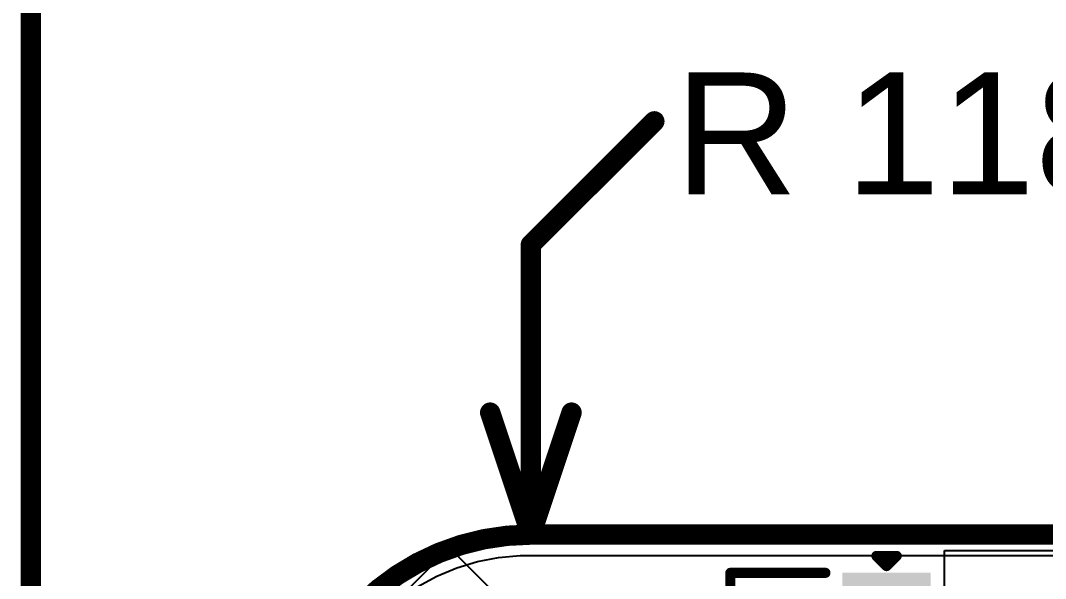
# Model space of a CAD drawing. Header units: inches. Extents: x 92 to 372, y 57 to 122.
# Drawn here: x 106.35 to 119.15, y 90.48 to 97.45 of the extents above; entities that cross this region are included whole.
import ezdxf

# ---------------------------------------------------------------- set-up
doc = ezdxf.new("R2010")
doc.units = ezdxf.units.IN
for name, color, linetype in [('Board Outline', 216, 'Continuous'), ('Bottom Layer', 5, 'Continuous'), ('Bottom Overlay', 54, 'Continuous'), ('Bottom Paste', 16, 'Continuous'), ('Bottom Solder', 6, 'Continuous'), ('Dimension', 6, 'Continuous'), ('Top Layer', 1, 'Continuous')]:
    doc.layers.add(name, color=color, linetype=linetype)
doc.styles.add('Arial', font='', dxfattribs={"height": 0.2})
doc.styles.get('Arial').set_extended_font_data('Arial')

# ---------------------------------------------------------------- blocks, each defined once
blk = doc.blocks.new('SOT_23_B_22')
at = {"layer": 'Bottom Layer'}
for points in [[(-1.36000109, 1.46000089), (-0.54000019, 1.46000089), (-0.54000019, 0.54000019), (-1.36000109, 0.54000019)], [(0.54000019, 1.46000089), (1.36000109, 1.46000089), (1.36000109, 0.54000019), (0.54000019, 0.54000019)], [(-0.41000045, -0.54000019), (0.41000045, -0.54000019), (0.41000045, -1.46000089), (-0.41000045, -1.46000089)]]:
    blk.add_hatch(color=5, dxfattribs=at).paths.add_polyline_path(points)
at = {"layer": 'Bottom Paste'}
for points in [[(-1.36000109, 1.46000089), (-0.54000019, 1.46000089), (-0.54000019, 0.54000019), (-1.36000109, 0.54000019)], [(0.54000019, 1.46000089), (1.36000109, 1.46000089), (1.36000109, 0.54000019), (0.54000019, 0.54000019)], [(-0.41000045, -0.54000019), (0.41000045, -0.54000019), (0.41000045, -1.46000089), (-0.41000045, -1.46000089)]]:
    blk.add_hatch(color=16, dxfattribs=at).paths.add_polyline_path(points)
at = {"layer": 'Bottom Solder'}
for points in [[(-1.46160109, 1.56160089), (-0.43840019, 1.56160089), (-0.43840019, 0.43840019), (-1.46160109, 0.43840019)], [(0.43840019, 1.56160089), (1.46160109, 1.56160089), (1.46160109, 0.43840019), (0.43840019, 0.43840019)], [(-0.51160045, -0.43840019), (0.51160045, -0.43840019), (0.51160045, -1.56160089), (-0.51160045, -1.56160089)]]:
    blk.add_hatch(color=6, dxfattribs=at).paths.add_polyline_path(points)
at = {"layer": 'Bottom Overlay', "const_width": 0.127}
for points in [[(-1.6764, 1.2954), (-1.6764, 1.0414)], [(-1.6764, 1.2954), (-1.5494, 1.1684)], [(-1.5494, 1.1684), (-1.6764, 1.0414)], [(0.3302, 0.7874), (-0.3302, 0.7874)], [(-1.54940254, 0.5841999999999999), (-1.5494, -0.8128)], [(1.54940254, 0.5841999999999999), (1.5494, -0.8128)], [(-0.5588, -0.8127974599999999), (-1.5494, -0.8128)], [(1.5494, -0.8128), (0.5588, -0.8128)]]:
    blk.add_lwpolyline(points, dxfattribs=at)
at = {"layer": 'Bottom Overlay', "const_width": 0.0635}
for points in [[(-1.70815, 1.2954, 1), (-1.64465, 1.2954, 1)], [(-1.70815, 1.2954, 1), (-1.64465, 1.2954, 1)], [(-1.58115, 1.1684, 1), (-1.51765, 1.1684, 1)], [(-1.58115, 1.1684, 1), (-1.51765, 1.1684, 1)], [(-1.70815, 1.0414, 1), (-1.64465, 1.0414, 1)], [(-1.70815, 1.0414, 1), (-1.64465, 1.0414, 1)], [(-0.36195, 0.7874, 1), (-0.29845, 0.7874, 1)], [(0.29845, 0.7874, 1), (0.36195, 0.7874, 1)], [(-1.58115254, 0.5841999999999999, 1), (-1.51765254, 0.5841999999999999, 1)], [(1.51765254, 0.5841999999999999, 1), (1.58115254, 0.5841999999999999, 1)], [(-1.58115, -0.8128, 1), (-1.51765, -0.8128, 1)], [(-1.58115, -0.8128, 1), (-1.51765, -0.8128, 1)], [(-0.5905499999999999, -0.8127974599999999, 1), (-0.52705, -0.8127974599999999, 1)], [(0.52705, -0.8128, 1), (0.5905499999999999, -0.8128, 1)], [(1.51765, -0.8128, 1), (1.58115, -0.8128, 1)], [(1.51765, -0.8128, 1), (1.58115, -0.8128, 1)]]:
    blk.add_lwpolyline(points, format="xyb", close=True, dxfattribs=at)
blk = doc.blocks.new('SOT_23F_B_26')
at = {"layer": 'Bottom Layer'}
for points in [[(-0.55000017, 1.50000081), (-0.55000017, 0.6000000699999999), (-1.35000111, 0.6000000699999999), (-1.35000111, 1.50000081)], [(1.35000111, 1.50000081), (1.35000111, 0.6000000699999999), (0.55000017, 0.6000000699999999), (0.55000017, 1.50000081)], [(0.4000004699999999, -0.6000000699999999), (0.4000004699999999, -1.50000081), (-0.4000004699999999, -1.50000081), (-0.4000004699999999, -0.6000000699999999)]]:
    blk.add_hatch(color=5, dxfattribs=at).paths.add_polyline_path(points)
at = {"layer": 'Bottom Paste'}
for points in [[(-0.55000017, 1.50000081), (-0.55000017, 0.6000000699999999), (-1.35000111, 0.6000000699999999), (-1.35000111, 1.50000081)], [(1.35000111, 1.50000081), (1.35000111, 0.6000000699999999), (0.55000017, 0.6000000699999999), (0.55000017, 1.50000081)], [(0.4000004699999999, -0.6000000699999999), (0.4000004699999999, -1.50000081), (-0.4000004699999999, -1.50000081), (-0.4000004699999999, -0.6000000699999999)]]:
    blk.add_hatch(color=16, dxfattribs=at).paths.add_polyline_path(points)
at = {"layer": 'Bottom Solder'}
for points in [[(-0.44840017, 1.60160081), (-0.44840017, 0.4984000699999999), (-1.45160111, 0.4984000699999999), (-1.45160111, 1.60160081)], [(1.45160111, 1.60160081), (1.45160111, 0.4984000699999999), (0.44840017, 0.4984000699999999), (0.44840017, 1.60160081)], [(0.50160047, -0.4984000699999999), (0.50160047, -1.60160081), (-0.50160047, -1.60160081), (-0.50160047, -0.4984000699999999)]]:
    blk.add_hatch(color=6, dxfattribs=at).paths.add_polyline_path(points)
at = {"layer": 'Bottom Overlay', "const_width": 0.127}
for points in [[(0.3556, 1.2192), (-0.3556, 1.2192)], [(-1.66120064, 0.9230004399999999), (-1.66120064, 1.17700044)], [(-1.53420064, 1.05000044), (-1.66120064, 1.17700044)], [(-1.66120064, 0.9230004399999999), (-1.53420064, 1.05000044)], [(-1.44999964, -0.90000074), (-1.44999964, 0.2864993)], [(1.44999964, -0.90000074), (1.44999964, 0.2864993)], [(-0.7135012399999999, -0.90000074), (-1.44999964, -0.90000074)], [(1.44999964, -0.90000074), (0.7135012399999999, -0.90000074)]]:
    blk.add_lwpolyline(points, dxfattribs=at)
at = {"layer": 'Bottom Overlay', "const_width": 0.0635}
for points in [[(-0.38735, 1.2192, 1), (-0.32385, 1.2192, 1)], [(0.32385, 1.2192, 1), (0.38735, 1.2192, 1)], [(-1.69295064, 1.17700044, 1), (-1.62945064, 1.17700044, 1)], [(-1.69295064, 1.17700044, 1), (-1.62945064, 1.17700044, 1)], [(-1.56595064, 1.05000044, 1), (-1.50245064, 1.05000044, 1)], [(-1.56595064, 1.05000044, 1), (-1.50245064, 1.05000044, 1)], [(-1.69295064, 0.9230004399999999, 1), (-1.62945064, 0.9230004399999999, 1)], [(-1.69295064, 0.9230004399999999, 1), (-1.62945064, 0.9230004399999999, 1)], [(-1.48174964, 0.2864993, 1), (-1.41824964, 0.2864993, 1)], [(1.41824964, 0.2864993, 1), (1.48174964, 0.2864993, 1)], [(-1.48174964, -0.90000074, 1), (-1.41824964, -0.90000074, 1)], [(-1.48174964, -0.90000074, 1), (-1.41824964, -0.90000074, 1)], [(-0.74525124, -0.90000074, 1), (-0.68175124, -0.90000074, 1)], [(0.68175124, -0.90000074, 1), (0.74525124, -0.90000074, 1)], [(1.41824964, -0.90000074, 1), (1.48174964, -0.90000074, 1)], [(1.41824964, -0.90000074, 1), (1.48174964, -0.90000074, 1)]]:
    blk.add_lwpolyline(points, format="xyb", close=True, dxfattribs=at)

msp = doc.modelspace()

# ---------------------------------------------------------------- linework, layer by layer
at = {"layer": 'Board Outline', "const_width": 0.254}
msp.add_lwpolyline([(110.60092688, 90.15219713999998, -0.1989123673796571), (112.72224852, 91.03087712)], format="xyb", dxfattribs=at)
msp.add_lwpolyline([(112.72224852, 91.03087712), (138.23696508, 91.03087712)], dxfattribs=at)
at = {"layer": 'Board Outline', "const_width": 0.127}
msp.add_lwpolyline([(112.65874852, 91.03087712, 1), (112.78574852, 91.03087712, 1)], format="xyb", close=True, dxfattribs=at)
msp.add_lwpolyline([(112.65874852, 91.03087712, 1), (112.78574852, 91.03087712, 1)], format="xyb", close=True, dxfattribs=at)
at = {"layer": 'Bottom Layer'}
for p, q in [((111.70642886, 90.86700394), (110.75452322, 89.9150983)), ((112.8199801, 89.7534527), (111.70642886, 90.86700394)), ((117.88445816, 89.0015492), (117.88445816, 90.83034919999999)), ((117.88445816, 90.83034919999999), (119.45290562, 90.83034919999999))]:
    msp.add_line(p, q, dxfattribs=at)
at = {"layer": 'Dimension', "const_width": 0.254}
for points in [[(106.4796067, 85.1692353), (106.4796067, 100.7872)], [(112.72224852, 94.6519824), (114.2636653, 96.19339917999999)], [(112.72224852, 91.03087712), (112.72224852, 94.6519824)], [(112.21424852, 92.55487712), (112.72224852, 91.03087712)], [(112.72224852, 91.03087712), (113.23024852, 92.55487712)]]:
    msp.add_lwpolyline(points, dxfattribs=at)
at = {"layer": 'Dimension', "const_width": 0.127}
for points in [[(114.2001653, 96.19339917999999, 1), (114.3271653, 96.19339917999999, 1)], [(112.65874852, 94.6519824, 1), (112.78574852, 94.6519824, 1)], [(112.65874852, 94.6519824, 1), (112.78574852, 94.6519824, 1)], [(112.15074852, 92.55487712, 1), (112.27774852, 92.55487712, 1)], [(113.16674852, 92.55487712, 1), (113.29374852, 92.55487712, 1)], [(112.65874852, 91.03087712, 1), (112.78574852, 91.03087712, 1)], [(112.65874852, 91.03087712, 1), (112.78574852, 91.03087712, 1)], [(112.65874852, 91.03087712, 1), (112.78574852, 91.03087712, 1)]]:
    msp.add_lwpolyline(points, format="xyb", close=True, dxfattribs=at)
at = {"layer": 'Top Layer'}
for p, q in [((112.05543248, 90.69297583999999), (112.31957216, 90.74551573999999)), ((112.31957216, 90.74551573999999), (112.58759042, 90.77191395999999)), ((112.58759042, 90.77191395999999), (138.23696, 90.77191395999999)), ((111.54888028, 90.51172906), (111.79770122, 90.61479464)), ((111.79770122, 90.61479464), (112.05543248, 90.69297583999999)), ((111.31139028, 90.38478748), (111.54888028, 90.51172906))]:
    msp.add_line(p, q, dxfattribs=at)

# ---------------------------------------------------------------- block references
for name, p, rotation in [('SOT_23F_B_26', (116.11200044, 89.1032), 270), ('SOT_23_B_22', (111.8365048, 88.42991711999998), 135)]:
    msp.add_blockref(name, p, dxfattribs=dict(rotation=rotation))

# ---------------------------------------------------------------- texts
at = {"layer": 'Dimension', "style": 'Arial'}
msp.add_text('R 118.11', height=1.524, dxfattribs=at).set_placement((114.5176653, 95.27924555999999))

doc.saveas('drawing.dxf')
